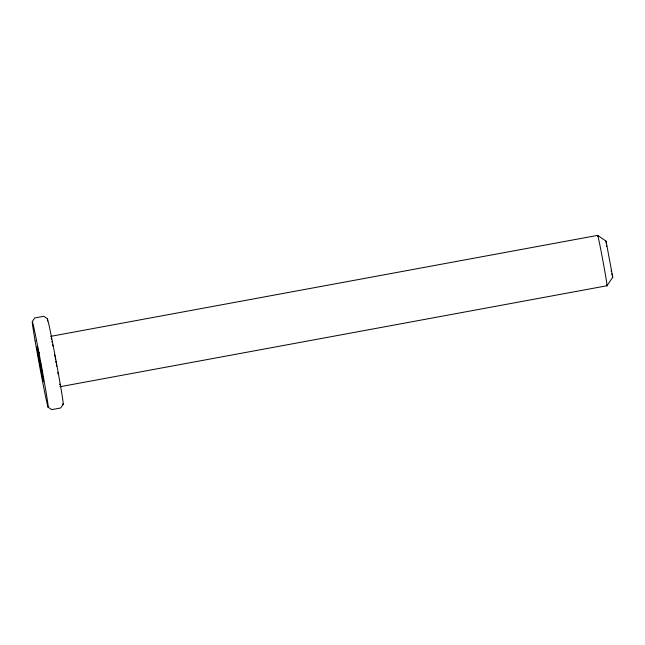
<?xml version="1.0" encoding="UTF-8"?>
<svg xmlns="http://www.w3.org/2000/svg" width="645" height="645" viewBox="0 0 645 645"><rect width="100%" height="100%" fill="white"/><g stroke="black" fill="none" stroke-linecap="round" stroke-linejoin="round"><path stroke-width="0.97" d="M50.657 336.368L597.681 235.369L606.034 241.125L606.3 243.625M59.969 386.742L606.985 285.751L612.75 277.213L606.034 241.125M39.24 355.589L38.837 358.87L43.425 381.8L36.983 346.889L38.837 358.87L40.248 362.256M612.734 277.39L612.436 276.471M38.539 352.275L38.869 353.92M32.29 321.524L34.757 317.945L43.796 316.276L47.375 318.735M63.202 404.383L60.735 407.963L51.697 409.631L48.109 407.164M37.708 347.929L36.975 347.252L37.781 348.792M42.812 376.632L42.07 375.962L42.03 370.166M43.094 376.946L43.538 377.567M41.562 369.819L42.377 371.359M38.103 349.509L38.378 350.203M40.611 363.28L40.917 364.28M612.105 275.036L611.823 273.73M611.138 270.416L611.323 271.327M606.631 245.721L606.76 246.543M47.343 318.856A43.546 0.895 79.5 0 1 56.647 364.006A43.546 0.895 79.5 0 1 62.879 403.625M47.528 321.121A43.546 0.895 79.5 0 1 47.432 320.291M41.425 366.231A30.944 30.323 -4.7 0 1 41.627 367.199M38.95 352.194A30.944 20.503 -11.5 0 1 39.079 352.847M597.705 236.28A25.615 0.524 79.5 0 1 602.825 260.354A25.615 0.524 79.5 0 1 606.695 284.945M51.205 338.206A25.615 0.524 79.5 0 1 51.536 339.633M51.923 341.447A25.615 0.524 79.5 0 1 52.14 342.479M52.616 344.793A25.615 0.524 79.5 0 1 52.874 346.059M54.591 354.839A25.615 0.524 79.5 0 1 54.889 356.435M55.196 358.064A25.615 0.524 79.5 0 1 55.502 359.7M55.809 361.345A25.615 0.524 79.5 0 1 56.115 362.998M56.413 364.635A25.615 0.524 79.5 0 1 56.712 366.263M57.816 372.512A25.615 0.524 79.5 0 1 58.066 373.971M59.703 384.057A25.615 0.524 79.5 0 1 59.8 384.751M35.104 340.842A43.546 0.895 79.5 0 0 48.036 407.1A43.546 0.895 79.5 0 0 37.458 345.091A43.546 0.895 79.5 0 0 35.104 340.842"/></g></svg>
